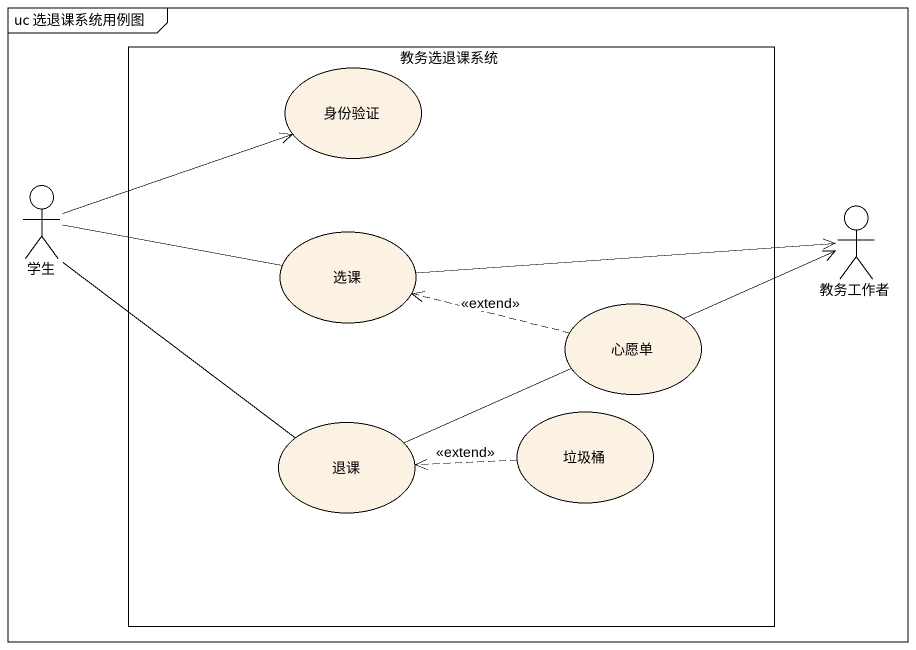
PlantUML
@startuml
mainframe uc 选退课系统用例图
rectangle 教务选退课系统 {
  usecase 身份验证
  usecase 选课
  usecase 心愿单
  usecase 退课
  usecase 垃圾桶
}
actor 学生
actor 教务工作者
学生 -right-> 身份验证
学生 -right- 选课
学生 -- 退课
选课 -right-> 教务工作者
心愿单 .left.> 选课 : <<extend>>
退课 -right-> 教务工作者
垃圾桶 .left.> 退课 : <<extend>>
@enduml
